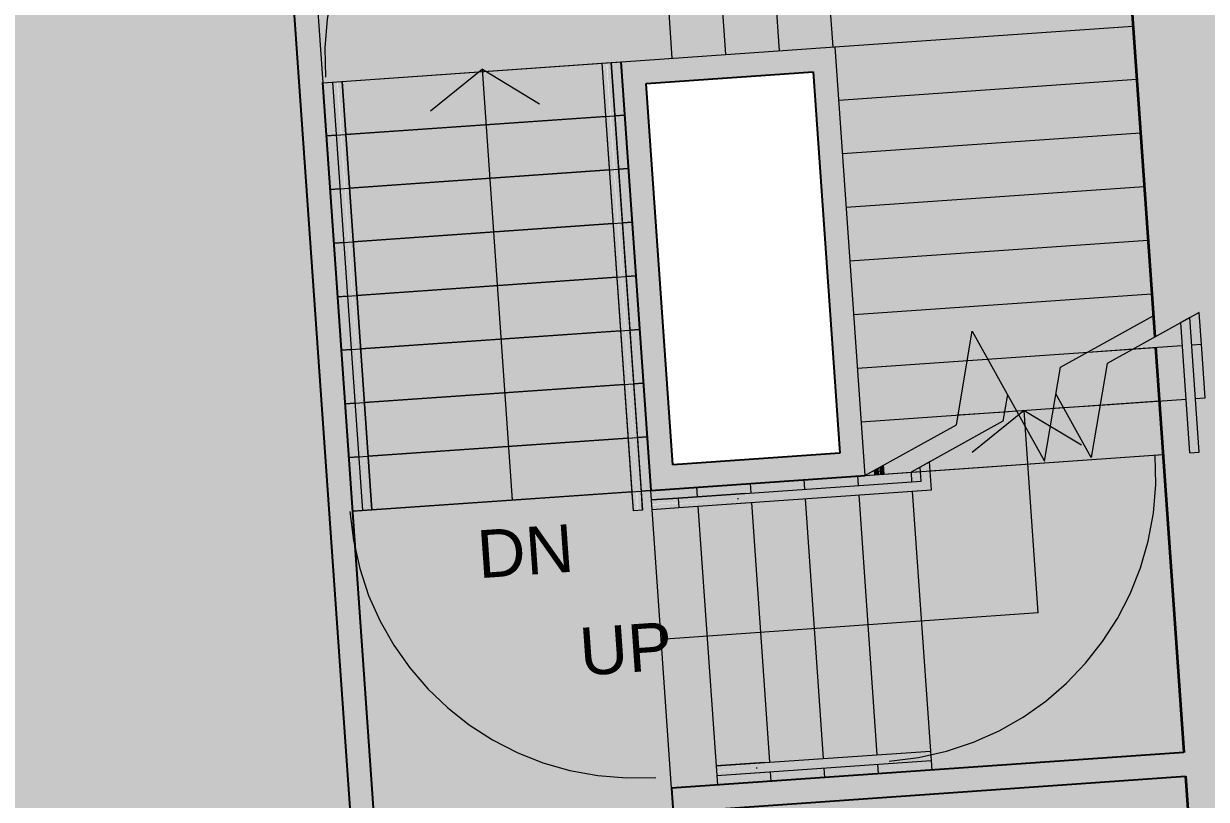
# Model space of a CAD drawing. Header units: millimetres. Extents: x 50357 to 985146, y 723188 to 1803594.
# Drawn here: x 830011.351 to 830016.302, y 817689.48 to 817692.727 of the extents above; entities that cross this region are included whole.
import ezdxf

# ---------------------------------------------------------------- set-up
doc = ezdxf.new("R2010")
doc.units = ezdxf.units.MM
doc.header["$LTSCALE"] = 3
doc.header["$MEASUREMENT"] = 0
for name, pattern in [('Hidden 1_5', [2.2, 1.5, -0.7]), ('Hidden 3_0mm 1_0s', [4, 3, -1]), ('Overhead', [3.96875, 2.38125, -1.5875])]:
    doc.linetypes.add(name, pattern=pattern)
for name, color, linetype, lineweight in [('A-DETL', 7, 'Continuous', 9), ('A-DETL-GENF', 92, 'Continuous', 13), ('A-DETL-THIN', 151, 'Continuous', 13), ('G-ANNO-TEXT', 231, 'Continuous', 9), ('S-STRS-MBND', 31, 'Continuous', 13)]:
    doc.layers.add(name, color=color, linetype=linetype, lineweight=lineweight)
for name, color, linetype, lineweight, true_color in [('A-FLOR', 7, 'Continuous', 5, 0x6e6e6e), ('A-FLOR-HRAL', 7, 'Continuous', 13, 0x6e6e6e), ('A-WALL', 7, 'Continuous', 13, 0x6e6e6e), ('S-STRS', 7, 'Continuous', 13, 0x6e6e6e)]:
    doc.layers.add(name, color=color, linetype=linetype, lineweight=lineweight, true_color=true_color)
doc.styles.add('Arial_2', font='arial.ttf', dxfattribs={"height": 0.144})

# ---------------------------------------------------------------- blocks, each defined once
blk = doc.blocks.new('Handrail Type - Handrail_Internal_-8922515-15_F GBP')
at = {"layer": 'A-FLOR-HRAL'}
for points in [[(-598814.8, 84750.6), (-598810.6, 84750.7), (-598812.5, 86548.8), (-598814.3, 86548.8), (-598814.3, 84750.7)], [(-597790.6, 84750.7), (-597792.5, 84779.1), (-597794.3, 84778.2), (-597792.5, 84750.7)], [(-598810.2, 84670.7), (-598812.5, 84750.7), (-598814.8, 84750.6), (-598812.5, 84670.7)], [(-598700.1, 84688.8), (-598640.4, 84690.7), (-598640.4, 84692.5), (-598752.5, 84690.3), (-598752.5, 84688.8)]]:
    blk.add_hatch(color=201, dxfattribs=at).paths.add_polyline_path(points, flags=0)
for p, q in [((-598832.5, 86548.8), (-598832.5, 84743.9)), ((-598792.5, 84743.9), (-598792.5, 86548.8)), ((-597812.5, 84769.8), (-597812.5, 84750.7)), ((-597772.5, 84750.7), (-597772.5, 84788.4)), ((-598832.5, 84743.9), (-598832.5, 84670.7)), ((-598792.5, 84670.7), (-598792.5, 84743.9)), ((-598640.4, 84710.7), (-598752.5, 84710.7)), ((-598752.5, 84670.7), (-598640.4, 84670.7))]:
    blk.add_line(p, q, dxfattribs=at)
blk = doc.blocks.new('Handrail Type - Handrail_Internal_-V50-15_F GBP')
at = {"layer": 'A-FLOR-HRAL'}
h = blk.add_hatch(color=201, dxfattribs=at)
h.paths.add_polyline_path([(-598792.5, 84750.7), (-598792.5, 86548.8), (-598810.6, 86548.8), (-598810.2, 84750.7)], flags=0)
h.paths.add_polyline_path([(-598832.5, 84750.7), (-598814.3, 84750.7), (-598814.3, 86548.8), (-598832.5, 86548.8), (-598832.5, 84753.7)], flags=0)
h = blk.add_hatch(color=201, dxfattribs=at)
h.paths.add_polyline_path([(-597794.3, 84750.7), (-597794.3, 84778.2), (-597812.5, 84769.8), (-597812.5, 84750.7)], flags=0)
h.paths.add_polyline_path([(-597772.5, 84750.7), (-597772.5, 84788.4), (-597790.6, 84779.9), (-597790.6, 84750.7)], flags=0)
h = blk.add_hatch(color=201, dxfattribs=at)
h.paths.add_polyline_path([(-598832.5, 84670.7), (-598814.8, 84670.7), (-598814.8, 84750.7), (-598832.5, 84750.7), (-598832.5, 84746.7)], flags=0)
h.paths.add_polyline_path([(-598792.5, 84670.7), (-598792.5, 84750.7), (-598810.2, 84750.5), (-598810.2, 84670.7), (-598807.3, 84670.7)], flags=0)
h = blk.add_hatch(color=201, dxfattribs=at)
h.paths.add_polyline_path([(-598752.5, 84670.7), (-598640.4, 84672.4), (-598640.4, 84688.8), (-598752.5, 84688.8)], flags=0)
h.paths.add_polyline_path([(-598700.1, 84692.5), (-598640.4, 84692.8), (-598640.4, 84710.7), (-598752.5, 84710.7), (-598752.5, 84692.5)], flags=0)
for p, q in [((-598832.5, 86548.8), (-598832.5, 84750.7)), ((-598792.5, 86548.8), (-598792.5, 84750.7)), ((-597812.5, 84750.7), (-597812.5, 84769.8)), ((-597772.5, 84750.7), (-597772.5, 84788.4)), ((-598832.5, 84750.7), (-598832.5, 84670.7)), ((-598792.5, 84750.7), (-598792.5, 84670.7)), ((-598792.5, 84670.7), (-598832.5, 84670.7)), ((-598752.5, 84710.7), (-598640.4, 84710.7)), ((-598752.5, 84670.7), (-598640.4, 84670.7))]:
    blk.add_line(p, q, dxfattribs=at)
blk = doc.blocks.new('Handrail Type - Handrail_Internal_-8922578-15_F GBP')
at = {"layer": 'A-FLOR-HRAL'}
blk.add_hatch(color=201, dxfattribs=at).paths.add_polyline_path([(-599944.3, 84750.7), (-599940.6, 84750.7), (-599942.5, 86548.8), (-599944.3, 86548.8), (-599944.3, 85319.4)], flags=0)
for p, q in [((-599962.5, 86548.8), (-599962.5, 84750.7)), ((-599922.5, 84750.7), (-599922.5, 86548.8))]:
    blk.add_line(p, q, dxfattribs=at)
blk = doc.blocks.new('Handrail Type - Handrail_Internal_-V51-15_F GBP')
at = {"layer": 'A-FLOR-HRAL'}
h = blk.add_hatch(color=201, dxfattribs=at)
h.paths.add_polyline_path([(-599922.5, 84750.7), (-599922.5, 86548.8), (-599940.6, 86548.8), (-599940.6, 84750.7)], flags=0)
h.paths.add_polyline_path([(-599962.5, 84750.7), (-599944.3, 84750.7), (-599944.3, 86548.8), (-599962.5, 86548.8), (-599962.5, 85319.4)], flags=0)
for p, q in [((-599962.5, 86548.8), (-599962.5, 84750.7)), ((-599922.5, 86548.8), (-599922.5, 84750.7)), ((-599922.5, 84750.7), (-599962.5, 84750.7))]:
    blk.add_line(p, q, dxfattribs=at)
blk = doc.blocks.new('Handrail Type - Handrail_Internal_-8922667-15_F GBP')
at = {"layer": 'A-FLOR-HRAL'}
blk.add_hatch(color=201, dxfattribs=at).paths.add_polyline_path([(-598449.3, 84687.9), (-598391.5, 84688.6), (-598391.2, 84693.4), (-598640.4, 84692.5), (-598640.4, 84688.8)], flags=0)
for p, q in [((-598358.6, 84710.7), (-598640.4, 84710.7)), ((-598640.4, 84670.7), (-598358.6, 84670.7)), ((-598391.5, 84692.8), (-598391.5, 84688.6))]:
    blk.add_line(p, q, dxfattribs=at)
blk = doc.blocks.new('Handrail Type - Handrail_Internal_-V52-15_F GBP')
at = {"layer": 'A-FLOR-HRAL'}
for points in [[(-597580.4, 84670.7), (-597580.4, 84788), (-597620.4, 84769.3), (-597620.4, 84710.7)], [(-597620.4, 84670.7), (-597580.4, 84670.7), (-597620.4, 84710.7), (-598640.4, 84710.7), (-598640.4, 84692.5), (-598391.5, 84692.8), (-598391.5, 84688), (-598640.4, 84687.6), (-598640.4, 84670.7), (-597829.3, 84670.7)]]:
    blk.add_hatch(color=201, dxfattribs=at).paths.add_polyline_path(points, flags=0)
for p, q in [((-597580.4, 84788), (-597620.4, 84769.3)), ((-597620.4, 84710.7), (-597620.4, 84769.3)), ((-597580.4, 84670.7), (-597580.4, 84788)), ((-598640.4, 84710.7), (-598640.4, 84670.7)), ((-598640.4, 84710.7), (-597620.4, 84710.7)), ((-598640.4, 84670.7), (-597580.4, 84670.7))]:
    blk.add_line(p, q, dxfattribs=at)
blk = doc.blocks.new('Handrail Type - Handrail_Internal_-8922696-15_F GBP')
at = {"layer": 'A-FLOR-HRAL'}
blk.add_hatch(color=201, dxfattribs=at).paths.add_polyline_path([(-598430.7, 83557.9), (-598391.5, 83558.6), (-598391.2, 83563.4), (-598560.4, 83562.5), (-598560.4, 83558.8)], flags=0)
for p, q in [((-598358.6, 83580.7), (-598560.4, 83580.7)), ((-598560.4, 83540.7), (-598358.6, 83540.7)), ((-598391.5, 83562.8), (-598391.5, 83558.6))]:
    blk.add_line(p, q, dxfattribs=at)
blk = doc.blocks.new('Handrail Type - Handrail_Internal_-V53-15_F GBP')
at = {"layer": 'A-FLOR-HRAL'}
blk.add_hatch(color=201, dxfattribs=at).paths.add_polyline_path([(-598409.8, 83540.7), (-597660.4, 83540.7), (-597660.4, 83580.7), (-598560.4, 83580.7), (-598560.4, 83562.5), (-598391.5, 83562.8), (-598391.5, 83558), (-598560.4, 83557.6), (-598560.4, 83540.7)], flags=0)
for p, q in [((-598560.4, 83580.7), (-598560.4, 83540.7)), ((-598560.4, 83580.7), (-597660.4, 83580.7)), ((-597660.4, 83580.7), (-597660.4, 83540.7)), ((-598560.4, 83540.7), (-597660.4, 83540.7))]:
    blk.add_line(p, q, dxfattribs=at)
blk = doc.blocks.new('Handrail Type - Handrail_Internal_-8922713-15_F GBP')
at = {"layer": 'A-FLOR-HRAL'}
blk.add_hatch(color=201, dxfattribs=at).paths.add_polyline_path([(-596490.4, 84750.7), (-596450.4, 84750.7), (-596450.4, 85314.9), (-596490.4, 85296.3)], flags=0)
for p, q in [((-596450.4, 85314.9), (-596490.4, 85296.3)), ((-596450.4, 84750.7), (-596450.4, 85314.9)), ((-596490.4, 84750.7), (-596490.4, 85296.3)), ((-596490.4, 84750.7), (-596450.4, 84750.7))]:
    blk.add_line(p, q, dxfattribs=at)

msp = doc.modelspace()

# ---------------------------------------------------------------- hatches: boundary and pattern name
at = {"layer": 'A-DETL-GENF'}
msp.add_hatch(color=51, dxfattribs=at).paths.add_polyline_path([(830014.8726, 817690.836), (830015.2554, 817691.0481), (830015.3231, 817691.4377), (830015.6238, 817690.8954), (830015.6909, 817691.2895), (830016.079, 817691.5046), (830015.9069, 817693.9658), (830012.5153, 817693.7287), (830012.4956, 817694.0254), (830012.4945, 817694.0261), (830012.6026, 817692.4799), (830014.7472, 817692.6298), (830014.8677, 817690.9068)], flags=0)
at = {"layer": 'A-FLOR'}
h = msp.add_hatch(color=41, dxfattribs=at)
h.paths.add_polyline_path([(830003.6642, 817670.9059), (830040.4337, 817673.4764), (830040.1966, 817676.8681), (830039.199, 817676.7984), (830039.1223, 817677.8957), (830040.1199, 817677.9654), (830039.7816, 817682.8036), (830034.3329, 817682.4227), (830034.334, 817682.4078), (830034.2841, 817682.4043), (830034.275, 817682.534), (830034.3249, 817682.5374), (830034.326, 817682.5225), (830034.5225, 817682.5362), (830034.4983, 817682.8824), (830034.4833, 817682.8813), (830034.4798, 817682.9312), (830034.6095, 817682.9403), (830034.613, 817682.8904), (830034.598, 817682.8893), (830034.6013, 817682.8425), (830036.4105, 817682.9703), (830036.4044, 817683.0291), (830036.3066, 817683.0229), (830036.3039, 817683.0621), (830036.4036, 817683.0691), (830036.3235, 817684.2159), (830034.5141, 817684.0894), (830034.5279, 817683.8929), (830034.5428, 817683.8939), (830034.5463, 817683.8441), (830034.4166, 817683.835), (830034.4132, 817683.8849), (830034.4281, 817683.8859), (830034.3596, 817684.8655), (830034.3497, 817684.8648), (830034.3022, 817685.5432), (830034.3122, 817685.5439), (830034.2542, 817686.3738), (830034.2392, 817686.3728), (830034.2357, 817686.4227), (830034.2507, 817686.4237), (830034.191, 817687.2776), (830034.1761, 817687.2766), (830034.1726, 817687.3265), (830034.1875, 817687.3275), (830034.125, 817688.2223), (830034.6088, 817688.2562), (830034.2287, 817693.6929), (830035.755, 817693.7996), (830035.6469, 817695.3458), (830034.1206, 817695.2391), (830034.0997, 817695.5384), (830033.6338, 817695.5058), (830033.6349, 817695.4909), (830033.585, 817695.4874), (830033.5759, 817695.6171), (830033.6258, 817695.6205), (830033.6269, 817695.6056), (830038.8611, 817695.9715), (830038.5229, 817700.8097), (830037.5253, 817700.7399), (830037.4486, 817701.8373), (830038.4462, 817701.907), (830038.0661, 817707.3437), (829998.2483, 817704.5602), (829999.9432, 817680.3143), (829999.8435, 817680.3074), (830000.4185, 817672.0824), (830003.37, 817672.2888), (830003.4677, 817670.8922), (830003.637, 817670.904)], flags=0)
h.paths.add_polyline_path([(830034.5798, 817674.4706), (830034.503, 817675.5679), (830035.6004, 817675.6446), (830035.6771, 817674.5473)], flags=0)
h.paths.add_polyline_path([(830010.6382, 817672.7969), (830010.5615, 817673.8942), (830011.6588, 817673.9709), (830011.7355, 817672.8736)], flags=0)
h.paths.add_polyline_path([(830022.609, 817673.6337), (830022.5323, 817674.731), (830023.6296, 817674.8077), (830023.7063, 817673.7104)], flags=0)
h.paths.add_polyline_path([(830021.9692, 817681.5383), (830021.9194, 817681.5349), (830021.918, 817681.5548), (830021.8831, 817681.5524), (830021.8785, 817681.6172), (830021.8636, 817681.6162), (830021.8611, 817681.6511), (830021.911, 817681.6546), (830021.9096, 817681.6745), (830021.9595, 817681.678), (830021.9609, 817681.6581), (830022.0708, 817681.6657), (830021.993, 817682.778), (830021.9731, 817682.7766), (830021.9696, 817682.8265), (830021.9895, 817682.8279), (830021.9906, 817682.8129), (830022.0903, 817682.8199), (830022.0276, 817683.7177), (830021.9278, 817683.7108), (830021.9271, 817683.6957), (830021.9089, 817683.6944), (830021.9054, 817683.7443), (830021.9254, 817683.7457), (830021.8047, 817685.4715), (830021.7848, 817685.4701), (830021.7813, 817685.5199), (830021.8012, 817685.5213), (830021.8023, 817685.5064), (830021.902, 817685.5133), (830021.8393, 817686.4112), (830021.7395, 817686.4042), (830021.7406, 817686.3892), (830021.7206, 817686.3878), (830021.7171, 817686.4377), (830021.7371, 817686.4391), (830021.67, 817687.3988), (830021.655, 817687.3977), (830021.6515, 817687.4476), (830021.7812, 817687.4566), (830021.7847, 817687.4068), (830021.7698, 817687.4057), (830021.773, 817687.3588), (830027.8253, 817687.7819), (830027.8318, 817687.6902), (830027.8467, 817687.6912), (830027.8502, 817687.6413), (830027.7343, 817687.6332), (830027.7952, 817686.7794), (830027.9099, 817686.7874), (830027.9134, 817686.7375), (830027.8984, 817686.7365), (830027.9387, 817686.1609), (830029.435, 817686.2655), (830029.4021, 817686.7364), (830029.3871, 817686.7353), (830029.3837, 817686.7852), (830029.4972, 817686.7931), (830029.4339, 817687.6969), (830029.3205, 817687.689), (830029.317, 817687.7389), (830029.3319, 817687.7399), (830029.3217, 817687.8865), (830030.419, 817687.9633), (830030.4146, 817688.0101), (830030.4008, 817688.0091), (830030.3973, 817688.059), (830030.527, 817688.068), (830030.5305, 817688.0182), (830030.5155, 817688.0171), (830030.5188, 817687.9702), (830031.3717, 817688.0299), (830031.371, 817688.0398), (830032.0493, 817688.0873), (830032.05, 817688.0773), (830032.878, 817688.1352), (830033.2755, 817682.449), (830033.3224, 817682.4523), (830033.3214, 817682.4673), (830033.3712, 817682.4708), (830033.3803, 817682.3411), (830033.3304, 817682.3376), (830033.3294, 817682.3526), (830021.9678, 817681.5583)], flags=0)
h.paths.add_polyline_path([(830019.7546, 817681.3835), (830019.7048, 817681.38), (830019.7034, 817681.4), (830016.8006, 817681.1971), (830016.4031, 817686.8832), (830012.9116, 817686.6391), (830012.9014, 817686.7858), (830012.8864, 817686.7847), (830012.8829, 817686.8346), (830013.0126, 817686.8437), (830013.0161, 817686.7938), (830013.0012, 817686.7927), (830013.0044, 817686.7458), (830019.0896, 817687.1712), (830019.0863, 817687.2181), (830019.0713, 817687.2171), (830019.0679, 817687.267), (830019.1975, 817687.276), (830019.201, 817687.2262), (830019.1861, 817687.2251), (830019.2531, 817686.2654), (830019.2731, 817686.2668), (830019.2766, 817686.217), (830019.2566, 817686.2156), (830019.2556, 817686.2305), (830019.1558, 817686.2236), (830019.2186, 817685.3257), (830019.3184, 817685.3327), (830019.3173, 817685.3477), (830019.3373, 817685.3491), (830019.3407, 817685.2992), (830019.3208, 817685.2978), (830019.4414, 817683.572), (830019.4614, 817683.5734), (830019.4649, 817683.5235), (830019.4449, 817683.5221), (830019.4439, 817683.5371), (830019.3441, 817683.5301), (830019.4069, 817682.6323), (830019.5066, 817682.6393), (830019.5056, 817682.6543), (830019.5255, 817682.6557), (830019.529, 817682.6058), (830019.5091, 817682.6044), (830019.5868, 817681.4921), (830019.6964, 817681.4997), (830019.695, 817681.5197), (830019.7449, 817681.5232), (830019.7463, 817681.5032), (830019.7962, 817681.5067), (830019.7986, 817681.4718), (830019.7836, 817681.4708), (830019.7882, 817681.4059), (830019.7533, 817681.4035)], flags=0)
h.paths.add_polyline_path([(830004.2484, 817680.3196), (830003.151, 817680.2429), (830003.0743, 817681.3402), (830004.1716, 817681.4169), (830004.2278, 817680.6139)], flags=0)
h.paths.add_polyline_path([(830024.843, 817682.1603), (830024.8492, 817682.1616), (830024.5703, 817686.151), (830024.5641, 817686.1505), (830024.8398, 817682.2065)], flags=0)
h.paths.add_polyline_path([(830029.0997, 817682.4579), (830029.6983, 817682.4997), (830029.4971, 817685.3777), (830029.4871, 817685.377), (830029.4397, 817686.0553), (830029.4497, 817686.056), (830029.442, 817686.1657), (830028.8435, 817686.1239), (830029.0677, 817682.9166)], flags=0)
h.paths.add_polyline_path([(830016.6634, 817681.6711), (830016.6634, 817681.6711), (830016.5678, 817681.695)], flags=0)
h.paths.add_polyline_path([(830034.5072, 817684.1892), (830034.971, 817684.2216), (830034.8281, 817686.2666), (830034.3642, 817686.2342), (830034.412, 817685.5508), (830034.422, 817685.5515), (830034.4694, 817684.8732), (830034.4594, 817684.8725), (830034.4651, 817684.7911)], flags=0)
h.paths.add_polyline_path([(830032.9862, 817685.1354), (830032.9875, 817685.1355), (830032.8432, 817687.1804), (830032.8434, 817687.1781), (830032.9826, 817685.1865)], flags=0)
h.paths.add_polyline_path([(830028.8271, 817684.9073), (830028.8283, 817684.9074), (830028.8078, 817685.1841)], flags=0)
h.paths.add_polyline_path([(830028.7626, 817685.8301), (830028.7637, 817685.8301), (830028.7585, 817685.8893)], flags=0)
h.paths.add_polyline_path([(830034.8211, 817686.3664), (830035.9434, 817686.4448), (830035.9383, 817686.5166), (830035.9234, 817686.5156), (830035.9199, 817686.5655), (830035.9349, 817686.5665), (830035.8752, 817687.4204), (830035.8602, 817687.4194), (830035.8567, 817687.4693), (830035.8717, 817687.4703), (830035.8178, 817688.2404), (830035.7388, 817688.2349), (830035.7398, 817688.2199), (830035.69, 817688.2164), (830035.6889, 817688.2314), (830034.835, 817688.1717), (830034.836, 817688.1568), (830034.7862, 817688.1533), (830034.7851, 817688.1682), (830034.2317, 817688.1296), (830034.2873, 817687.3345), (830034.3022, 817687.3355), (830034.3057, 817687.2857), (830034.2908, 817687.2846), (830034.3505, 817686.4307), (830034.3654, 817686.4317), (830034.3689, 817686.3819), (830034.354, 817686.3808), (830034.3572, 817686.3339), (830034.7046, 817686.3582)], flags=0)
h.paths.add_polyline_path([(830039.3374, 817686.6821), (830039.4847, 817686.6924), (830039.3592, 817688.488), (830035.9176, 817688.2474), (830035.9714, 817687.4773), (830035.9864, 817687.4783), (830035.9899, 817687.4285), (830035.9749, 817687.4274), (830036.0346, 817686.5735), (830036.0496, 817686.5745), (830036.0531, 817686.5247), (830036.0381, 817686.5236), (830036.0431, 817686.4518), (830038.1792, 817686.6011)], flags=0)
h.paths.add_polyline_path([(830025.1626, 817686.1924), (830025.1689, 817686.1928), (830025.0782, 817687.4897), (830025.072, 817687.4892), (830025.1557, 817686.2921)], flags=0)
h.paths.add_polyline_path([(830024.8763, 817686.2726), (830025.0559, 817686.2852), (830024.9722, 817687.4822), (830024.4734, 817687.4474), (830024.5571, 817686.2503), (830024.8181, 817686.2685)], flags=0)
h.paths.add_polyline_path([(830032.0508, 817687.1227), (830032.0504, 817687.125), (830032.0505, 817687.1227)], flags=0)
h.paths.add_polyline_path([(830031.6394, 817687.094), (830031.6375, 817687.0961), (830031.6376, 817687.0939)], flags=0)
h.paths.add_polyline_path([(830031.2029, 817687.0635), (830031.2024, 817687.0657), (830031.2026, 817687.0635)], flags=0)
h.paths.add_polyline_path([(830030.9909, 817687.0487), (830030.989, 817687.0508), (830030.9892, 817687.0486)], flags=0)
h.paths.add_polyline_path([(830031.1498, 817687.2625), (830032.8306, 817687.38), (830032.7852, 817688.0284), (830032.057, 817687.9775), (830032.0577, 817687.9675), (830031.3794, 817687.9201), (830031.3787, 817687.9301), (830030.5257, 817687.8705), (830030.5711, 817687.2221), (830030.8603, 817687.2423)], flags=0)
h.paths.add_polyline_path([(830035.9106, 817688.3472), (830039.3522, 817688.5878), (830038.9791, 817693.9247), (830038.7048, 817693.9056), (830038.5897, 817695.5515), (830035.7467, 817695.3528), (830035.8617, 817693.7068), (830034.3355, 817693.6001), (830034.7086, 817688.2631), (830034.7781, 817688.268), (830034.7771, 817688.283), (830034.827, 817688.2864), (830034.828, 817688.2715), (830035.6819, 817688.3312), (830035.6809, 817688.3461), (830035.7308, 817688.3496), (830035.7318, 817688.3347), (830035.8109, 817688.3402)], flags=0)
h.paths.add_polyline_path([(830019.0047, 817688.1708), (830019.0012, 817688.2206), (830019.0161, 817688.2217), (830018.978, 817688.7673), (830016.1171, 817688.5673), (830016.1178, 817688.5574), (830015.4394, 817688.51), (830015.4387, 817688.5199), (830014.1, 817688.4263), (830014.101, 817688.4114), (830014.0512, 817688.4079), (830014.0421, 817688.5376), (830014.092, 817688.5411), (830014.093, 817688.5261), (830014.1328, 817688.5289), (830013.9759, 817690.7734), (830013.936, 817690.7706), (830013.9409, 817690.6908), (830013.9017, 817690.688), (830013.8961, 817690.7678), (830012.729, 817690.6862), (830012.8859, 817688.4417), (830013.0895, 817688.4559), (830013.0884, 817688.4709), (830013.1383, 817688.4744), (830013.1474, 817688.3447), (830013.0975, 817688.3412), (830013.0964, 817688.3562), (830012.8929, 817688.342), (830012.931, 817687.7963), (830012.946, 817687.7973), (830012.9494, 817687.7475), (830012.8198, 817687.7384), (830012.8163, 817687.7883), (830012.8312, 817687.7893), (830012.3886, 817694.1208), (830018.7828, 817694.5679), (830018.7814, 817694.5878), (830018.8313, 817694.5913), (830018.8327, 817694.5713), (830018.8676, 817694.5738), (830018.8722, 817694.5089), (830018.8871, 817694.51), (830018.8896, 817694.4751), (830018.8397, 817694.4716), (830018.8411, 817694.4516), (830018.7912, 817694.4481), (830018.7898, 817694.4681), (830018.6803, 817694.4604), (830018.758, 817693.3482), (830018.778, 817693.3496), (830018.7814, 817693.2997), (830018.7615, 817693.2983), (830018.7605, 817693.3132), (830018.6607, 817693.3063), (830018.7235, 817692.4085), (830018.8232, 817692.4154), (830018.8239, 817692.4305), (830018.8421, 817692.4318), (830018.8456, 817692.3819), (830018.8257, 817692.3805), (830018.9498, 817690.6049), (830018.9697, 817690.6063), (830018.9732, 817690.5564), (830018.9533, 817690.555), (830018.9522, 817690.5699), (830018.8525, 817690.563), (830018.9152, 817689.6652), (830019.015, 817689.6721), (830019.0139, 817689.6871), (830019.0339, 817689.6885), (830019.0374, 817689.6386), (830019.0174, 817689.6372), (830019.1159, 817688.2287), (830019.1309, 817688.2297), (830019.1344, 817688.1798), (830019.0196, 817688.1718)], flags=0)
h.paths.add_polyline_path([(830021.718, 817688.3604), (830021.5884, 817688.3514), (830021.5849, 817688.4013), (830021.5998, 817688.4023), (830021.4979, 817689.8607), (830021.4779, 817689.8593), (830021.4744, 817689.9092), (830021.4944, 817689.9106), (830021.4954, 817689.8957), (830021.5952, 817689.9026), (830021.5324, 817690.8004), (830021.4327, 817690.7935), (830021.4337, 817690.7785), (830021.4138, 817690.7771), (830021.4103, 817690.827), (830021.4302, 817690.8284), (830021.3096, 817692.5542), (830021.2896, 817692.5528), (830021.2862, 817692.6027), (830021.3061, 817692.604), (830021.3072, 817692.5891), (830021.4069, 817692.5961), (830021.3441, 817693.4939), (830021.2444, 817693.4869), (830021.2454, 817693.4719), (830021.2255, 817693.4705), (830021.222, 817693.5204), (830021.2419, 817693.5218), (830021.1851, 817694.3348), (830021.1623, 817694.3332), (830021.1413, 817694.6325), (830021.0543, 817694.6264), (830021.0557, 817694.6064), (830021.0058, 817694.603), (830021.0044, 817694.6229), (830020.9545, 817694.6194), (830020.9521, 817694.6543), (830020.9671, 817694.6554), (830020.9625, 817694.7202), (830020.9974, 817694.7227), (830020.996, 817694.7426), (830021.0459, 817694.7461), (830021.0473, 817694.7262), (830032.6233, 817695.5354), (830032.6223, 817695.5504), (830032.6722, 817695.5539), (830032.6812, 817695.4242), (830032.6313, 817695.4207), (830032.6303, 817695.4357), (830032.5036, 817695.4268), (830032.6049, 817693.9778), (830032.6249, 817693.9792), (830032.6283, 817693.9294), (830032.6084, 817693.928), (830032.6073, 817693.9429), (830032.5076, 817693.936), (830032.5703, 817693.0381), (830032.6701, 817693.0451), (830032.6691, 817693.0601), (830032.689, 817693.0615), (830032.6925, 817693.0116), (830032.6725, 817693.0102), (830032.7662, 817691.671), (830032.7861, 817691.6724), (830032.7896, 817691.6225), (830032.7697, 817691.6211), (830032.7686, 817691.6361), (830032.6689, 817691.6291), (830032.7316, 817690.7313), (830032.8314, 817690.7382), (830032.8326, 817690.7534), (830032.8503, 817690.7546), (830032.8538, 817690.7047), (830032.8338, 817690.7033), (830032.8837, 817689.9901), (830030.3898, 817689.8157), (830030.4453, 817689.0207), (830030.4603, 817689.0217), (830030.4638, 817688.9718), (830030.3341, 817688.9628), (830030.3306, 817689.0127), (830030.3456, 817689.0137), (830030.2691, 817690.108), (830030.1943, 817690.1028), (830030.1957, 817690.0828), (830030.1458, 817690.0794), (830030.1444, 817690.0993), (830030.1095, 817690.0969), (830030.1049, 817690.1617), (830030.09, 817690.1607), (830030.0877, 817690.1934), (830029.2198, 817690.1327), (830029.2221, 817690.1), (830029.2071, 817690.0989), (830029.2117, 817690.0341), (830029.1767, 817690.0317), (830029.1781, 817690.0117), (830029.1283, 817690.0082), (830029.1269, 817690.0282), (830028.3737, 817689.9755), (830028.4121, 817689.4269), (830027.1851, 817689.3411), (830027.1858, 817689.3311), (830026.5074, 817689.2837), (830026.5067, 817689.2937), (830025.3475, 817689.2126), (830025.3486, 817689.1977), (830025.2987, 817689.1942), (830025.2977, 817689.2091), (830024.4437, 817689.1494), (830024.4448, 817689.1345), (830024.3949, 817689.131), (830024.3939, 817689.146), (830021.6615, 817688.9549), (830021.6996, 817688.4093), (830021.7146, 817688.4103), (830021.716, 817688.3904)], flags=0)
h.paths.add_polyline_path([(830024.3869, 817689.2457), (830024.3859, 817689.2607), (830024.4357, 817689.2642), (830024.4368, 817689.2492), (830025.2907, 817689.3089), (830025.2896, 817689.3239), (830025.3395, 817689.3273), (830025.3406, 817689.3124), (830025.3505, 817689.3131), (830025.2865, 817690.2278), (830025.2715, 817690.2268), (830025.2681, 817690.2767), (830025.283, 817690.2777), (830025.2233, 817691.1316), (830025.2084, 817691.1306), (830025.2049, 817691.1805), (830025.2198, 817691.1815), (830025.1831, 817691.7073), (830025.1532, 817691.7052), (830025.1543, 817691.6902), (830025.1044, 817691.6867), (830025.1034, 817691.7017), (830024.2495, 817691.642), (830024.2505, 817691.627), (830024.2006, 817691.6236), (830024.1996, 817691.6385), (830024.1805, 817691.6372), (830024.3479, 817689.243)], flags=0)
h.paths.add_polyline_path([(830025.4502, 817689.3201), (830026.4997, 817689.3934), (830026.499, 817689.4034), (830027.1774, 817689.4508), (830027.1781, 817689.4408), (830028.3053, 817689.5196), (830028.2495, 817690.3177), (830025.3944, 817690.1181), (830025.4462, 817689.3781)], flags=0)
h.paths.add_polyline_path([(830014.2326, 817688.5359), (830015.4318, 817688.6197), (830015.4311, 817688.6297), (830016.1094, 817688.6771), (830016.1101, 817688.6671), (830016.2776, 817688.6788), (830016.2148, 817689.5766), (830014.1698, 817689.4337), (830014.221, 817688.7024)], flags=0)
h.paths.add_polyline_path([(830027.4416, 817690.3615), (830028.2426, 817690.4174), (830028.0543, 817693.1108), (830025.1992, 817692.9112), (830025.3196, 817691.1885), (830025.3346, 817691.1895), (830025.338, 817691.1397), (830025.3231, 817691.1386), (830025.3828, 817690.2847), (830025.3977, 817690.2857), (830025.4012, 817690.2359), (830025.3863, 817690.2348), (830025.3875, 817690.2179), (830025.4024, 817690.2189)], flags=0)
h.paths.add_polyline_path([(830024.2425, 817691.7418), (830025.0964, 817691.8015), (830025.0953, 817691.8164), (830025.1452, 817691.8199), (830025.1463, 817691.8049), (830025.1761, 817691.807), (830025.0924, 817693.004), (830030.0424, 817693.3501), (830029.9309, 817694.9462), (830023.9783, 817694.5301), (830024.1736, 817691.7369), (830024.1926, 817691.7383), (830024.1916, 817691.7532), (830024.2414, 817691.7567)], flags=0)
h.paths.add_polyline_path([(830030.0984, 817692.5498), (830030.0982, 817692.552), (830029.8889, 817692.5352)], flags=0)
h.paths.add_polyline_path([(830029.2105, 817692.4878), (830029.2104, 817692.4899), (830029.0759, 817692.4784)], flags=0)
h.paths.add_polyline_path([(830030.0913, 817692.6518), (830030.0494, 817693.2503), (830028.154, 817693.1178), (830028.1959, 817692.5193), (830029.2034, 817692.5897), (830029.2027, 817692.5997), (830029.8811, 817692.6471), (830029.8818, 817692.6371), (830030.0691, 817692.6502)], flags=0)
h.paths.add_polyline_path([(830002.3069, 817692.3134), (830002.2305, 817693.4107), (830003.3275, 817693.4874), (830003.4042, 817692.3901), (830002.3072, 817692.3134)], flags=0)
h.paths.add_polyline_path([(830032.3664, 817694.6654), (830032.4562, 817694.6717), (830032.4248, 817695.1206), (830030.0306, 817694.9532), (830030.062, 817694.5043), (830032.0885, 817694.646)], flags=0)
h.paths.add_polyline_path([(830015.8862, 817694.2624), (830015.8872, 817694.2633), (830015.886, 817694.2651), (830015.8861, 817694.2632)], flags=0)
h.paths.add_polyline_path([(830020.618, 817702.1142), (830020.5413, 817703.2115), (830021.6386, 817703.2882), (830021.7153, 817702.1909)], flags=0)
h.paths.add_polyline_path([(830032.5887, 817702.9511), (830032.512, 817704.0484), (830033.6094, 817704.1251), (830033.6861, 817703.0278), (830033.2174, 817702.995)], flags=0)
h.paths.add_polyline_path([(830009.7445, 817701.3541), (830008.6472, 817701.2774), (830008.5705, 817702.3747), (830009.6678, 817702.4514)], flags=0)
at = {"layer": 'A-WALL'}
h = msp.add_hatch(color=116, dxfattribs=at)
h.paths.add_polyline_path([(830012.9047, 817686.7389), (830013.0044, 817686.7458), (830012.9998, 817686.8127), (830012.9, 817686.8057)], flags=0)
h.paths.add_polyline_path([(830012.9324, 817687.7763), (830012.4884, 817694.1278), (830012.3886, 817694.1208), (830012.8326, 817687.7694)], flags=0)
for points in [[(830016.6766, 817688.7067), (830016.307, 817693.9938), (830015.908, 817693.9659), (830016.0863, 817691.4154), (830016.2717, 817691.5182), (830016.2809, 817691.3856), (830016.241, 817691.3828), (830016.2724, 817690.9339), (830016.2325, 817690.9312), (830016.2011, 817691.3801), (830016.0893, 817691.3722), (830016.2776, 817688.6788)], [(830014.6554, 817692.5251), (830014.6486, 817692.6229), (830013.9503, 817692.5741), (830013.9571, 817692.4762), (830014.4888, 817692.5134)], [(830014.8657, 817690.9358), (830014.7465, 817692.6298), (830014.6486, 817692.6229), (830014.767, 817690.9289)], [(830014.0757, 817690.7804), (830013.9503, 817692.5741), (830013.8505, 817692.5671), (830013.9759, 817690.7734), (830014.0282, 817690.7771)], [(830014.0757, 817690.7804), (830014.8726, 817690.8372), (830014.8657, 817690.9358), (830014.0687, 817690.8801), (830014.0707, 817690.8511)], [(830016.2148, 817689.5766), (830016.2079, 817689.6764), (830014.0631, 817689.5264), (830014.0701, 817689.4267), (830015.8596, 817689.5518)]]:
    msp.add_hatch(color=116, dxfattribs=at).paths.add_polyline_path(points, flags=0)
at = {"layer": 'S-STRS'}
h = msp.add_hatch(color=41, dxfattribs=at)
h.paths.add_polyline_path([(830013.6288, 817692.328), (830013.7863, 817692.339), (830013.7707, 817692.5616), (830012.6834, 817692.4855), (830012.6989, 817692.263), (830013.3393, 817692.3077)], flags=0)
h.paths.add_polyline_path([(830012.6191, 817692.2574), (830012.659, 817692.2602), (830012.6435, 817692.4828), (830012.6036, 817692.48)], flags=0)
h.paths.add_polyline_path([(830013.8636, 817692.3444), (830013.8661, 817692.3446), (830013.8505, 817692.5671), (830013.8106, 817692.5644), (830013.8262, 817692.3418)], flags=0)
for points in [[(830016.0254, 817692.27), (830016.0265, 817692.2701), (830016.0098, 817692.4944)], [(830016.0411, 817692.0455), (830016.0422, 817692.0456), (830016.0254, 817692.27)], [(830016.0568, 817691.8211), (830016.0579, 817691.8211), (830016.0411, 817692.0455)], [(830016.0725, 817691.5966), (830016.0736, 817691.5967), (830016.0568, 817691.8211)]]:
    msp.add_hatch(color=41, dxfattribs=at).paths.add_polyline_path(points, flags=0)
h = msp.add_hatch(color=41, dxfattribs=at)
h.paths.add_polyline_path([(830013.8419, 817692.1173), (830013.8818, 817692.1201), (830013.8661, 817692.3446), (830013.8262, 817692.3418), (830013.8269, 817692.3312)], flags=0)
h.paths.add_polyline_path([(830012.6747, 817692.0357), (830012.659, 817692.2602), (830012.6191, 817692.2574), (830012.6348, 817692.0329)], flags=0)
h.paths.add_polyline_path([(830012.7146, 817692.0385), (830013.802, 817692.1145), (830013.7863, 817692.339), (830012.6989, 817692.263)], flags=0)
h = msp.add_hatch(color=41, dxfattribs=at)
h.paths.add_polyline_path([(830013.3707, 817691.8588), (830013.8177, 817691.8901), (830013.802, 817692.1145), (830012.7146, 817692.0385), (830012.7303, 817691.8141), (830013.1553, 817691.8438)], flags=0)
h.paths.add_polyline_path([(830012.6904, 817691.8113), (830012.6747, 817692.0357), (830012.6348, 817692.0329), (830012.6505, 817691.8085)], flags=0)
h.paths.add_polyline_path([(830013.8975, 817691.8957), (830013.8818, 817692.1201), (830013.8419, 817692.1173), (830013.8576, 817691.8929)], flags=0)
h = msp.add_hatch(color=41, dxfattribs=at)
h.paths.add_polyline_path([(830013.3863, 817691.6344), (830013.8334, 817691.6656), (830013.8177, 817691.8901), (830012.7303, 817691.8141), (830012.746, 817691.5896), (830013.1373, 817691.617)], flags=0)
h.paths.add_polyline_path([(830012.7061, 817691.5868), (830012.6904, 817691.8113), (830012.6505, 817691.8085), (830012.6662, 817691.584)], flags=0)
h.paths.add_polyline_path([(830013.9132, 817691.6712), (830013.8975, 817691.8957), (830013.8576, 817691.8929), (830013.8733, 817691.6684)], flags=0)
h = msp.add_hatch(color=41, dxfattribs=at)
h.paths.add_polyline_path([(830013.402, 817691.4099), (830013.849, 817691.4412), (830013.8334, 817691.6656), (830012.746, 817691.5896), (830012.7617, 817691.3652), (830013.1194, 817691.3902)], flags=0)
h.paths.add_polyline_path([(830012.7218, 817691.3624), (830012.7061, 817691.5868), (830012.6662, 817691.584), (830012.6819, 817691.3596)], flags=0)
h.paths.add_polyline_path([(830013.9289, 817691.4468), (830013.9132, 817691.6712), (830013.8733, 817691.6684), (830013.889, 817691.444)], flags=0)
h = msp.add_hatch(color=41, dxfattribs=at)
h.paths.add_polyline_path([(830015.3012, 817691.3171), (830015.3866, 817691.3231), (830015.3217, 817691.4376)], flags=0)
h.paths.add_polyline_path([(830015.9967, 817691.3658), (830016.0863, 817691.4154), (830016.079, 817691.5046), (830015.8043, 817691.3523), (830015.8418, 817691.3549)], flags=0)
h = msp.add_hatch(color=41, dxfattribs=at)
h.paths.add_polyline_path([(830016.241, 817691.3828), (830016.2809, 817691.3856), (830016.2717, 817691.5182), (830016.2331, 817691.4968)], flags=0)
h.paths.add_polyline_path([(830015.9967, 817691.3658), (830016.2011, 817691.3801), (830016.1945, 817691.4754), (830016.0852, 817691.4149)], flags=0)
h = msp.add_hatch(color=41, dxfattribs=at)
h.paths.add_polyline_path([(830013.8647, 817691.2167), (830013.849, 817691.4412), (830012.7617, 817691.3652), (830012.7774, 817691.1407), (830013.7554, 817691.2091)], flags=0)
h.paths.add_polyline_path([(830012.7375, 817691.1379), (830012.7218, 817691.3624), (830012.6819, 817691.3596), (830012.6976, 817691.1351)], flags=0)
h.paths.add_polyline_path([(830013.9046, 817691.2195), (830013.9445, 817691.2223), (830013.9289, 817691.4468), (830013.889, 817691.444), (830013.8964, 817691.338)], flags=0)
h = msp.add_hatch(color=41, dxfattribs=at)
h.paths.add_polyline_path([(830016.1039, 817691.1477), (830016.2168, 817691.1556), (830016.2011, 817691.3801), (830015.9967, 817691.3658), (830015.8868, 817691.3032), (830015.8574, 817691.1305), (830016.0123, 817691.1413)], flags=0)
h.paths.add_polyline_path([(830015.704, 817691.1198), (830015.6719, 817691.1777), (830015.6615, 817691.1168), (830015.7028, 817691.1197)], flags=0)
h.paths.add_polyline_path([(830015.4566, 817691.1025), (830015.507, 817691.106), (830015.4689, 817691.1747)], flags=0)
h.paths.add_polyline_path([(830016.2966, 817691.1612), (830016.2809, 817691.3856), (830016.241, 817691.3828), (830016.2567, 817691.1584)], flags=0)
h = msp.add_hatch(color=41, dxfattribs=at)
h.paths.add_polyline_path([(830015.4471, 817691.1018), (830015.4566, 817691.1025), (830015.4689, 817691.1747), (830015.3866, 817691.3231), (830015.3012, 817691.3171), (830015.2623, 817691.0889), (830015.3461, 817691.0947)], flags=0)
h.paths.add_polyline_path([(830015.704, 817691.1198), (830015.8574, 817691.1305), (830015.8872, 817691.3051), (830015.9967, 817691.3658), (830015.8043, 817691.3523), (830015.6909, 817691.2895), (830015.6719, 817691.1777), (830015.7026, 817691.1223)], flags=0)
h = msp.add_hatch(color=41, dxfattribs=at)
h.paths.add_polyline_path([(830013.8804, 817690.9923), (830013.8647, 817691.2167), (830012.7774, 817691.1407), (830012.7931, 817690.9163), (830013.7711, 817690.9846)], flags=0)
h.paths.add_polyline_path([(830012.7532, 817690.9135), (830012.7375, 817691.1379), (830012.6976, 817691.1351), (830012.7133, 817690.9107)], flags=0)
h.paths.add_polyline_path([(830013.9602, 817690.9979), (830013.9445, 817691.2223), (830013.9046, 817691.2195), (830013.9203, 817690.9951)], flags=0)
h = msp.add_hatch(color=41, dxfattribs=at)
h.paths.add_polyline_path([(830014.8969, 817690.8378), (830014.9136, 817690.839), (830014.9123, 817690.858), (830014.8737, 817690.8362)], flags=0)
h.paths.add_polyline_path([(830014.9614, 817690.8423), (830015.0654, 817690.8496), (830015.4499, 817691.0627), (830015.4566, 817691.1025), (830015.2623, 817691.0889), (830015.2554, 817691.0481), (830014.9509, 817690.8794), (830014.9535, 817690.8417)], flags=0)
h.paths.add_polyline_path([(830015.82, 817690.9106), (830015.8574, 817691.1305), (830015.704, 817691.1198), (830015.7567, 817691.0248)], flags=0)
h = msp.add_hatch(color=41, dxfattribs=at)
h.paths.add_polyline_path([(830015.3618, 817690.8703), (830016.1207, 817690.9233), (830016.105, 817691.1478), (830015.8574, 817691.1305), (830015.82, 817690.9106), (830015.7028, 817691.1197), (830015.6615, 817691.1168), (830015.6238, 817690.8954), (830015.507, 817691.106), (830015.4566, 817691.1025), (830015.4499, 817691.0627), (830015.1426, 817690.8924), (830015.1452, 817690.8551), (830015.1864, 817690.858)], flags=0)
h.paths.add_polyline_path([(830015.0654, 817690.8496), (830015.1052, 817690.8528), (830015.104, 817690.871)], flags=0)
h = msp.add_hatch(color=41, dxfattribs=at)
h.paths.add_polyline_path([(830013.4491, 817690.7366), (830013.8961, 817690.7678), (830013.8804, 817690.9923), (830012.7931, 817690.9163), (830012.8088, 817690.6918), (830013.0655, 817690.7098)], flags=0)
h.paths.add_polyline_path([(830012.729, 817690.6862), (830012.7689, 817690.689), (830012.7532, 817690.9135), (830012.7133, 817690.9107)], flags=0)
h.paths.add_polyline_path([(830013.9759, 817690.7734), (830013.9602, 817690.9979), (830013.9203, 817690.9951), (830013.936, 817690.7706)], flags=0)
h = msp.add_hatch(color=41, dxfattribs=at)
h.paths.add_polyline_path([(830015.1525, 817689.6026), (830016.2079, 817689.6764), (830016.1207, 817690.9233), (830015.1452, 817690.855), (830015.1507, 817690.7753), (830015.0709, 817690.7698), (830015.1497, 817689.6425)], flags=0)
h.paths.add_polyline_path([(830015.108, 817690.8124), (830015.1053, 817690.8524), (830015.0654, 817690.8495), (830015.0681, 817690.8097)], flags=0)
h = msp.add_hatch(color=41, dxfattribs=at)
h.paths.add_polyline_path([(830014.7036, 817689.5712), (830014.9281, 817689.5869), (830014.9253, 817689.6268), (830014.7008, 817689.6111)], flags=0)
h.paths.add_polyline_path([(830014.9225, 817689.6667), (830014.8465, 817690.7541), (830014.622, 817690.7384), (830014.698, 817689.651)], flags=0)
h.paths.add_polyline_path([(830014.8437, 817690.794), (830014.8409, 817690.8339), (830014.6165, 817690.8182), (830014.6192, 817690.7783), (830014.7768, 817690.7893)], flags=0)
h = msp.add_hatch(color=41, dxfattribs=at)
h.paths.add_polyline_path([(830014.9281, 817689.5869), (830015.1525, 817689.6026), (830015.1497, 817689.6425), (830014.9253, 817689.6268)], flags=0)
h.paths.add_polyline_path([(830014.9225, 817689.6667), (830015.1469, 817689.6824), (830015.0709, 817690.7698), (830014.8465, 817690.7541), (830014.8707, 817690.408)], flags=0)
h.paths.add_polyline_path([(830014.8754, 817690.7962), (830015.0681, 817690.8097), (830015.0654, 817690.8496), (830014.8409, 817690.8338), (830014.8437, 817690.794)], flags=0)
h = msp.add_hatch(color=41, dxfattribs=at)
h.paths.add_polyline_path([(830014.1154, 817689.5301), (830014.2547, 817689.5398), (830014.1731, 817690.707), (830013.9815, 817690.6936), (830014.0631, 817689.5264)], flags=0)
h.paths.add_polyline_path([(830013.9787, 817690.7335), (830014.1703, 817690.7469), (830014.1675, 817690.7868), (830013.9759, 817690.7734)], flags=0)
h = msp.add_hatch(color=41, dxfattribs=at)
h.paths.add_polyline_path([(830014.456, 817689.5539), (830014.4792, 817689.5555), (830014.4764, 817689.5954), (830014.2519, 817689.5797), (830014.2547, 817689.5398), (830014.4491, 817689.5534)], flags=0)
h.paths.add_polyline_path([(830014.3993, 817689.6301), (830014.4736, 817689.6353), (830014.3976, 817690.7227), (830014.1731, 817690.707), (830014.2491, 817689.6196)], flags=0)
h.paths.add_polyline_path([(830014.3648, 817690.7605), (830014.3948, 817690.7626), (830014.392, 817690.8025), (830014.1675, 817690.7868), (830014.1703, 817690.7469), (830014.3205, 817690.7574)], flags=0)
h = msp.add_hatch(color=41, dxfattribs=at)
h.paths.add_polyline_path([(830014.4792, 817689.5555), (830014.7036, 817689.5712), (830014.7008, 817689.6111), (830014.4764, 817689.5954)], flags=0)
h.paths.add_polyline_path([(830014.6889, 817689.6504), (830014.698, 817689.651), (830014.622, 817690.7384), (830014.3976, 817690.7227), (830014.4736, 817689.6353)], flags=0)
h.paths.add_polyline_path([(830014.6192, 817690.7783), (830014.6165, 817690.8182), (830014.392, 817690.8025), (830014.3948, 817690.7626), (830014.6101, 817690.7776)], flags=0)

# ---------------------------------------------------------------- linework, layer by layer
at = {"layer": 'A-DETL', "linetype": 'Hidden 1_5'}
for p, q in [((830014.2905, 817692.5979), (830014.2031, 817693.8467)), ((830014.5149, 817692.6136), (830014.4276, 817693.8624)), ((830014.7394, 817692.6293), (830014.6521, 817693.8781)), ((830014.066, 817692.5822), (830013.9787, 817693.831)), ((830014.7472, 817692.6298), (830015.9942, 817692.717)), ((830012.6025, 817692.4799), (830013.8494, 817692.5671)), ((830014.7628, 817692.4073), (830016.0098, 817692.4944)), ((830012.618, 817692.2574), (830013.865, 817692.3445)), ((830014.7785, 817692.1828), (830016.0255, 817692.2699)), ((830012.6337, 817692.0329), (830013.8807, 817692.1201)), ((830014.7942, 817691.9583), (830016.0411, 817692.0455)), ((830012.6494, 817691.8085), (830013.8964, 817691.8956)), ((830014.8099, 817691.7339), (830016.0568, 817691.821)), ((830012.6651, 817691.584), (830013.912, 817691.6712)), ((830014.8255, 817691.5094), (830016.0725, 817691.5966)), ((830012.6808, 817691.3596), (830013.9277, 817691.4467)), ((830014.8413, 817691.285), (830016.0882, 817691.3721)), ((830012.6965, 817691.1351), (830013.9434, 817691.2222)), ((830014.8569, 817691.0605), (830016.1039, 817691.1477)), ((830012.7122, 817690.9107), (830013.9591, 817690.9978)), ((830014.8726, 817690.8361), (830016.1196, 817690.9232)), ((830012.7278, 817690.6862), (830013.9748, 817690.7733))]:
    msp.add_line(p, q, dxfattribs=at)
at = {"layer": 'A-DETL', "linetype": 'Hidden 3_0mm 1_0s'}
for centre, start, end in [((830013.8112, 817692.5863), 93.9989, 183.9989), ((830014.8908, 817690.8374), 273.9989, 3.9989), ((830013.9132, 817690.769), 183.9989, 273.9989)]:
    msp.add_arc(centre, 1.2, start, end, dxfattribs=at)
at = {"layer": 'A-DETL-THIN'}
for p, q in [((830016.079, 817691.5046), (830015.9069, 817693.9658)), ((830012.5153, 817693.7287), (830012.6026, 817692.4799)), ((830012.6026, 817692.4799), (830014.7472, 817692.6298)), ((830014.7472, 817692.6298), (830014.8726, 817690.836)), ((830013.2708, 817692.5362), (830013.0532, 817692.36)), ((830013.3969, 817690.733), (830013.2708, 817692.5362)), ((830013.2708, 817692.5362), (830013.5108, 817692.392)), ((830015.6909, 817691.2895), (830016.079, 817691.5046)), ((830015.2554, 817691.0481), (830015.322, 817691.4396)), ((830015.322, 817691.4396), (830015.6238, 817690.8954)), ((830015.6238, 817690.8954), (830015.6909, 817691.2895)), ((830015.5385, 817691.1082), (830015.3209, 817690.932)), ((830015.5385, 817691.1082), (830015.7785, 817690.964)), ((830015.5977, 817690.2603), (830015.5385, 817691.1082)), ((830014.8726, 817690.836), (830015.2554, 817691.0481)), ((830015.5977, 817690.2603), (830014.0184, 817690.1498))]:
    msp.add_line(p, q, dxfattribs=at)
at = {"layer": 'A-FLOR'}
for p, q in [((830013.8961, 817690.7678), (830012.8088, 817690.6918)), ((830013.9759, 817690.7734), (830013.936, 817690.7706)), ((830014.0631, 817689.5264), (830013.9759, 817690.7734)), ((830012.7689, 817690.689), (830012.729, 817690.6862))]:
    msp.add_line(p, q, dxfattribs=at)
at = {"layer": 'A-WALL', "lineweight": 25}
for p, q in [((830012.3886, 817694.1208), (830012.8326, 817687.7694)), ((830013.8505, 817692.5671), (830013.9759, 817690.7734)), ((830013.9571, 817692.4762), (830014.6554, 817692.5251)), ((830014.6554, 817692.5251), (830014.767, 817690.9289)), ((830012.8859, 817688.4417), (830012.6036, 817692.48)), ((830014.0687, 817690.8801), (830013.9571, 817692.4762)), ((830014.767, 817690.9289), (830014.0687, 817690.8801)), ((830013.9759, 817690.7734), (830014.8737, 817690.8362)), ((830016.2079, 817689.6764), (830014.0631, 817689.5264)), ((830014.1698, 817689.4337), (830016.2148, 817689.5766)), ((830014.0631, 817689.5264), (830014.1328, 817688.5289))]:
    msp.add_line(p, q, dxfattribs=at)
at = {"layer": 'A-WALL', "lineweight": 35}
for p, q in [((830015.908, 817693.9659), (830016.0863, 817691.4154)), ((830016.0893, 817691.3722), (830016.2079, 817689.6764)), ((830016.2148, 817689.5766), (830016.2776, 817688.6788))]:
    msp.add_line(p, q, dxfattribs=at)
at = {"layer": 'S-STRS', "linetype": 'Overhead'}
for p, q in [((830013.7863, 817692.339), (830012.6989, 817692.263)), ((830013.8661, 817692.3446), (830013.8262, 817692.3418)), ((830012.659, 817692.2602), (830012.6191, 817692.2574)), ((830013.802, 817692.1145), (830012.7146, 817692.0385)), ((830013.8818, 817692.1201), (830013.8419, 817692.1173)), ((830012.6747, 817692.0357), (830012.6348, 817692.0329)), ((830013.8177, 817691.8901), (830012.7303, 817691.8141)), ((830013.8975, 817691.8957), (830013.8576, 817691.8929)), ((830012.6904, 817691.8113), (830012.6505, 817691.8085)), ((830013.9132, 817691.6712), (830013.8733, 817691.6684)), ((830013.8334, 817691.6656), (830012.746, 817691.5896)), ((830012.7061, 817691.5868), (830012.6662, 817691.584)), ((830013.849, 817691.4412), (830012.7617, 817691.3652)), ((830013.9289, 817691.4468), (830013.889, 817691.444)), ((830015.9967, 817691.3658), (830016.2011, 817691.3801)), ((830016.241, 817691.3828), (830016.2809, 817691.3856)), ((830012.7218, 817691.3624), (830012.6819, 817691.3596)), ((830015.3012, 817691.3171), (830015.3866, 817691.3231)), ((830015.8043, 817691.3523), (830015.9967, 817691.3658)), ((830013.9445, 817691.2223), (830013.9046, 817691.2195)), ((830013.8647, 817691.2167), (830012.7774, 817691.1407)), ((830012.7375, 817691.1379), (830012.6976, 817691.1351)), ((830015.704, 817691.1198), (830015.8574, 817691.1305)), ((830015.8574, 817691.1305), (830016.2168, 817691.1556)), ((830016.2567, 817691.1584), (830016.2966, 817691.1612)), ((830015.2623, 817691.0889), (830015.4566, 817691.1025)), ((830015.4566, 817691.1025), (830015.507, 817691.106)), ((830015.6615, 817691.1168), (830015.704, 817691.1198)), ((830013.8804, 817690.9923), (830012.7931, 817690.9163)), ((830013.9602, 817690.9979), (830013.9203, 817690.9951)), ((830012.7532, 817690.9135), (830012.7133, 817690.9107)), ((830015.1452, 817690.8551), (830016.1207, 817690.9233)), ((830014.8409, 817690.8339), (830014.8437, 817690.794)), ((830015.0654, 817690.8496), (830015.1053, 817690.8524)), ((830015.0654, 817690.8496), (830015.0681, 817690.8097)), ((830014.1675, 817690.7868), (830014.1703, 817690.7469)), ((830014.392, 817690.8025), (830014.3948, 817690.7626)), ((830014.6165, 817690.8182), (830014.6192, 817690.7783)), ((830014.622, 817690.7384), (830014.698, 817689.651)), ((830014.8465, 817690.7541), (830014.9225, 817689.6667)), ((830015.0709, 817690.7698), (830015.1469, 817689.6824)), ((830014.1731, 817690.707), (830014.2491, 817689.6196)), ((830014.3976, 817690.7227), (830014.4736, 817689.6353)), ((830015.1497, 817689.6425), (830015.1525, 817689.6026)), ((830014.4764, 817689.5954), (830014.4792, 817689.5555)), ((830014.7008, 817689.6111), (830014.7036, 817689.5712)), ((830014.9253, 817689.6268), (830014.9281, 817689.5869)), ((830014.2519, 817689.5797), (830014.2547, 817689.5398))]:
    msp.add_line(p, q, dxfattribs=at)
at = {"layer": 'S-STRS'}
for p, q in [((830013.7863, 817692.339), (830012.6989, 817692.263)), ((830013.8661, 817692.3446), (830013.8262, 817692.3418)), ((830012.659, 817692.2602), (830012.6191, 817692.2574)), ((830013.802, 817692.1145), (830012.7146, 817692.0385)), ((830013.8818, 817692.1201), (830013.8419, 817692.1173)), ((830012.6747, 817692.0357), (830012.6348, 817692.0329)), ((830013.8177, 817691.8901), (830012.7303, 817691.8141)), ((830013.8975, 817691.8957), (830013.8576, 817691.8929)), ((830012.6904, 817691.8113), (830012.6505, 817691.8085)), ((830013.9132, 817691.6712), (830013.8733, 817691.6684)), ((830013.8334, 817691.6656), (830012.746, 817691.5896)), ((830012.7061, 817691.5868), (830012.6662, 817691.584)), ((830016.2809, 817691.3856), (830016.2717, 817691.5182)), ((830013.849, 817691.4412), (830012.7617, 817691.3652)), ((830013.9289, 817691.4468), (830013.889, 817691.444)), ((830015.9967, 817691.3658), (830016.2011, 817691.3801)), ((830016.241, 817691.3828), (830016.2809, 817691.3856)), ((830016.2966, 817691.1612), (830016.2809, 817691.3856)), ((830012.7218, 817691.3624), (830012.6819, 817691.3596)), ((830015.3012, 817691.3171), (830015.3866, 817691.3231)), ((830015.8043, 817691.3523), (830015.9967, 817691.3658)), ((830013.9445, 817691.2223), (830013.9046, 817691.2195)), ((830013.8647, 817691.2167), (830012.7774, 817691.1407)), ((830012.7375, 817691.1379), (830012.6976, 817691.1351)), ((830015.704, 817691.1198), (830015.8574, 817691.1305)), ((830015.8574, 817691.1305), (830016.2168, 817691.1556)), ((830016.2567, 817691.1584), (830016.2966, 817691.1612)), ((830015.2623, 817691.0889), (830015.4566, 817691.1025)), ((830015.4566, 817691.1025), (830015.507, 817691.106)), ((830015.6615, 817691.1168), (830015.704, 817691.1198)), ((830013.8804, 817690.9923), (830012.7931, 817690.9163)), ((830013.9602, 817690.9979), (830013.9203, 817690.9951)), ((830012.7532, 817690.9135), (830012.7133, 817690.9107)), ((830015.1452, 817690.8551), (830016.1207, 817690.9233)), ((830014.8409, 817690.8339), (830014.8437, 817690.794)), ((830014.8737, 817690.8362), (830015.0654, 817690.8496)), ((830015.0654, 817690.8496), (830015.1053, 817690.8524)), ((830015.0654, 817690.8496), (830015.0681, 817690.8097)), ((830014.1675, 817690.7868), (830014.1703, 817690.7469)), ((830014.392, 817690.8025), (830014.3948, 817690.7626)), ((830014.6165, 817690.8182), (830014.6192, 817690.7783)), ((830013.8961, 817690.7678), (830012.8088, 817690.6918)), ((830013.9759, 817690.7734), (830013.936, 817690.7706)), ((830014.622, 817690.7384), (830014.698, 817689.651)), ((830014.8465, 817690.7541), (830014.9225, 817689.6667)), ((830015.0709, 817690.7698), (830015.1469, 817689.6824)), ((830012.7689, 817690.689), (830012.729, 817690.6862)), ((830014.1731, 817690.707), (830014.2491, 817689.6196)), ((830014.3976, 817690.7227), (830014.4736, 817689.6353)), ((830015.1497, 817689.6425), (830015.1525, 817689.6026)), ((830014.4764, 817689.5954), (830014.4792, 817689.5555)), ((830014.7008, 817689.6111), (830014.7036, 817689.5712)), ((830014.9253, 817689.6268), (830014.9281, 817689.5869)), ((830014.2519, 817689.5797), (830014.2547, 817689.5398))]:
    msp.add_line(p, q, dxfattribs=at)
at = {"layer": 'S-STRS-MBND'}
for p, q in [((830016.2717, 817691.5182), (830015.8872, 817691.3051)), ((830015.8872, 817691.3051), (830015.82, 817690.9106)), ((830015.4689, 817691.1747), (830015.4499, 817691.0627)), ((830015.82, 817690.9106), (830015.6719, 817691.1777)), ((830015.4499, 817691.0627), (830015.0654, 817690.8496))]:
    msp.add_line(p, q, dxfattribs=at)

# ---------------------------------------------------------------- block references
at = {"layer": 'A-FLOR-HRAL', "xscale": 0.001, "yscale": 0.001, "zscale": 0.001, "rotation": 3.998908534025935}
for name in ['Handrail Type - Handrail_Internal_-8922515-15_F GBP', 'Handrail Type - Handrail_Internal_-V50-15_F GBP', 'Handrail Type - Handrail_Internal_-8922578-15_F GBP', 'Handrail Type - Handrail_Internal_-V51-15_F GBP', 'Handrail Type - Handrail_Internal_-8922713-15_F GBP', 'Handrail Type - Handrail_Internal_-V52-15_F GBP', 'Handrail Type - Handrail_Internal_-8922667-15_F GBP', 'Handrail Type - Handrail_Internal_-V53-15_F GBP', 'Handrail Type - Handrail_Internal_-8922696-15_F GBP']:
    msp.add_blockref(name, (830617.181, 817647.9845), dxfattribs=at)

# ---------------------------------------------------------------- texts
at = {"layer": 'G-ANNO-TEXT', "color": 7, "char_height": 0.2, "attachment_point": 1, "rotation": 3.9989, "style": 'Arial_2'}
for s, insert, width in [('DN', (830013.2426, 817690.6049), 0.371983), ('UP', (830013.671, 817690.1969), 0.359156)]:
    msp.add_mtext(s, dxfattribs=dict(at, insert=insert, width=width))

doc.saveas('drawing.dxf')
